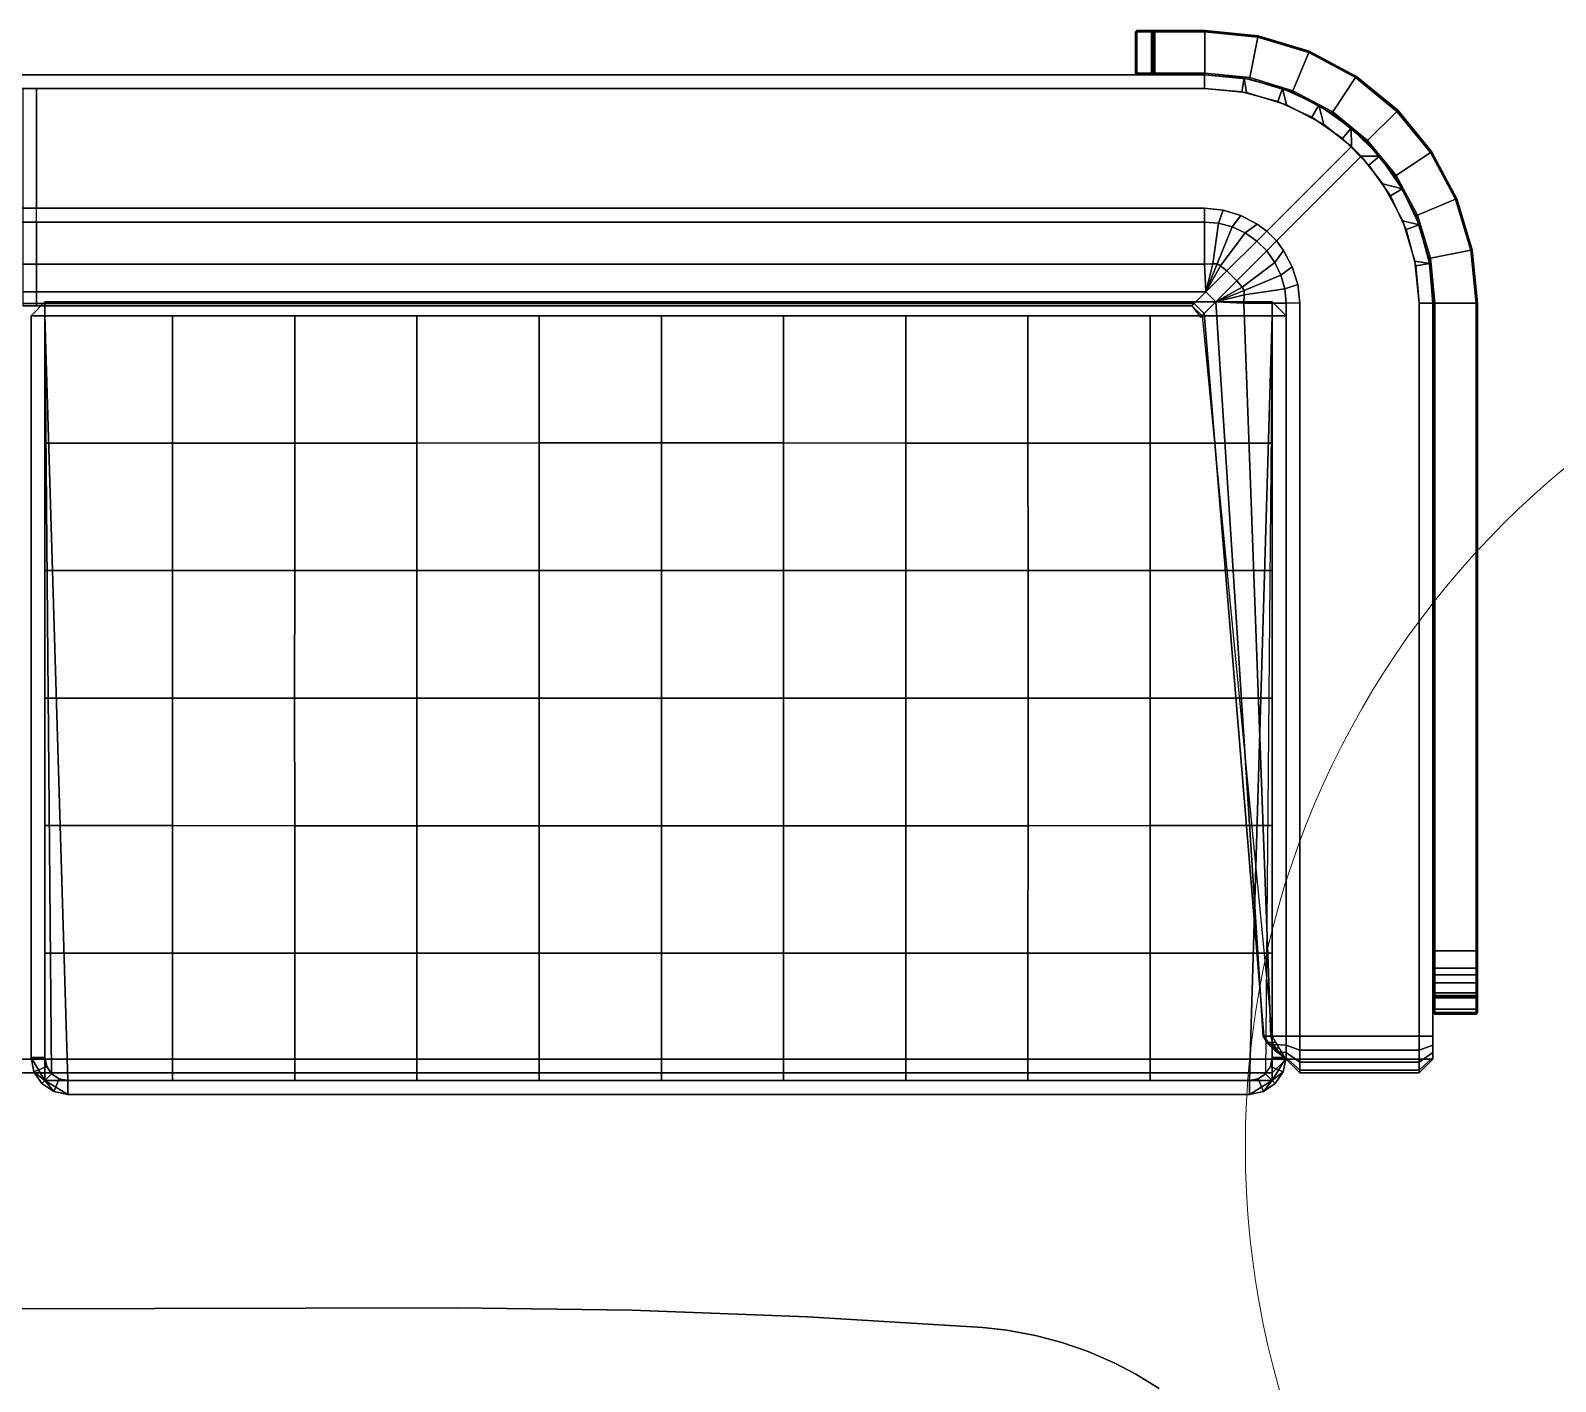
# Model space of a CAD drawing. Header units: inches. Extents: x -1507 to 39677, y -2256 to 26424.
# Drawn here: x 2702 to 2743.54, y 1605.19 to 1641.99 of the extents above; entities that cross this region are included whole.
import ezdxf

# ---------------------------------------------------------------- set-up
doc = ezdxf.new("R2010")
doc.units = ezdxf.units.IN
for name, color, linetype in [('A-FURN-3-NODE', 7, 'Continuous'), ('A-FURN-3-SEAT-CUSHION', 96, 'Continuous'), ('A-FURN-3-SEAT-CUSHION-SEAM', 98, 'Continuous'), ('A-FURN-3-SEAT-FRAME', 254, 'Continuous'), ('A-FURN-3-SEAT-FRAME-TRIM', 250, 'Continuous'), ('table top', 7, 'Continuous')]:
    doc.layers.add(name, color=color, linetype=linetype)

msp = doc.modelspace()

# ---------------------------------------------------------------- linework, layer by layer
at = {"color": 94, "lineweight": 9}
msp.add_circle((2759.092, 1611.587, 241.162), 24, dxfattribs=at)
at = {"layer": 'A-FURN-3-NODE'}
for p in [(2732.149, 1640.788, 120.774), (2740.213, 1634.567, 120.774), (2740.213, 1615.24, 120.774)]:
    msp.add_point(p, dxfattribs=at)
at = {"layer": 'A-FURN-3-SEAT-CUSHION'}
for points in [[(2724.394, 1640.788, 147.911), (2724.394, 1640.788, 125.564), (2679.193, 1640.788, 125.564), (2679.193, 1640.788, 147.911)], [(2702.018, 1634.223, 135.929), (2702.393, 1634.598, 135.929), (2702.393, 1634.598, 130.179), (2702.018, 1634.223, 130.179)], [(2702.393, 1634.598, 135.929), (2735.825, 1634.598, 135.929), (2735.825, 1634.598, 130.179), (2702.393, 1634.598, 130.179)], [(2703.018, 1613.386, 129.804), (2702.393, 1634.223, 129.804), (2735.825, 1634.223, 129.804), (2735.2, 1613.386, 129.804)], [(2702.393, 1634.223, 129.804), (2703.018, 1613.386, 129.804), (2702.779, 1613.434, 129.804), (2702.576, 1613.569, 129.804)], [(2702.576, 1613.569, 129.804), (2702.441, 1613.772, 129.804), (2702.393, 1614.011, 129.804), (2702.393, 1634.223, 129.804)], [(2735.439, 1613.434, 129.804), (2735.2, 1613.386, 129.804), (2735.825, 1634.223, 129.804), (2735.642, 1613.569, 129.804)], [(2736.575, 1613.969, 125.189), (2736.2, 1613.969, 125.564), (2735.825, 1613.969, 125.189), (2736.575, 1613.969, 125.189)], [(2702.168, 1613.594, 129.804), (2702.168, 1613.594, 125.564), (2735.825, 1613.594, 125.564), (2735.825, 1613.594, 129.804)]]:
    msp.add_3dface(points, dxfattribs=at)
for points, invisible_edges in [([(2702.168, 1640.413, 148.286), (2702.168, 1637.149, 148.286), (2733.98, 1637.149, 148.286), (2733.979, 1640.413, 148.286)], 4), ([(2734.484, 1637.099, 148.286), (2735.12, 1640.3, 148.286), (2733.979, 1640.413, 148.286), (2733.98, 1637.149, 148.286)], 5), ([(2736.902, 1639.629, 125.189), (2667.06, 1639.629, 125.189), (2667.983, 1640.06, 125.189), (2735.978, 1640.06, 125.189)], 5), ([(2735.978, 1640.06, 125.189), (2667.983, 1640.06, 125.189), (2668.967, 1640.324, 125.189), (2734.994, 1640.324, 125.189)], 5), ([(2734.968, 1636.952, 148.286), (2736.216, 1639.968, 148.286), (2735.12, 1640.3, 148.286), (2734.484, 1637.099, 148.286)], 5), ([(2735.415, 1636.713, 148.286), (2737.227, 1639.427, 148.286), (2736.216, 1639.968, 148.286), (2734.968, 1636.952, 148.286)], 5), ([(2737.737, 1639.045, 125.189), (2666.225, 1639.045, 125.189), (2667.06, 1639.629, 125.189), (2736.902, 1639.629, 125.189)], 5), ([(2735.675, 1636.526, 148.286), (2737.98, 1638.833, 148.286), (2737.227, 1639.427, 148.286), (2735.415, 1636.713, 148.286)], 4), ([(2738.457, 1638.325, 125.189), (2665.505, 1638.325, 125.189), (2666.225, 1639.045, 125.189), (2737.737, 1639.045, 125.189)], 5), ([(2739.041, 1637.49, 125.189), (2664.92, 1637.49, 125.189), (2665.505, 1638.325, 125.189), (2738.457, 1638.325, 125.189)], 5), ([(2736.13, 1636.003, 148.286), (2738.84, 1637.815, 148.286), (2738.245, 1638.568, 148.286), (2735.94, 1636.261, 148.286)], 1), ([(2739.472, 1636.566, 125.189), (2664.49, 1636.566, 125.189), (2664.92, 1637.49, 125.189), (2739.041, 1637.49, 125.189)], 5), ([(2736.371, 1635.557, 148.286), (2739.38, 1636.804, 148.286), (2738.84, 1637.815, 148.286), (2736.13, 1636.003, 148.286)], 5), ([(2736.521, 1635.074, 148.286), (2739.712, 1635.708, 148.286), (2739.38, 1636.804, 148.286), (2736.371, 1635.557, 148.286)], 5), ([(2739.736, 1635.582, 125.189), (2664.226, 1635.582, 125.189), (2664.49, 1636.566, 125.189), (2739.472, 1636.566, 125.189)], 5), ([(2739.825, 1634.567, 125.189), (2664.137, 1634.567, 125.189), (2664.226, 1635.582, 125.189), (2739.736, 1635.582, 125.189)], 5), ([(2736.575, 1634.567, 148.286), (2739.825, 1634.57, 148.286), (2739.712, 1635.708, 148.286), (2736.521, 1635.074, 148.286)], 5), ([(2739.825, 1613.969, 125.189), (2664.137, 1613.969, 125.189), (2664.137, 1634.567, 125.189), (2739.825, 1634.567, 125.189)], 4), ([(2739.825, 1634.57, 148.286), (2736.575, 1634.567, 148.286), (2736.575, 1614.594, 148.286), (2739.825, 1614.594, 148.286)], 1), ([(2740.2, 1614.594, 147.911), (2740.2, 1613.969, 125.564), (2740.2, 1626.157, 125.564), (2740.2, 1626.157, 147.911)], 1), ([(2740.2, 1614.594, 147.911), (2740.2, 1614.355, 147.863), (2740.2, 1614.152, 147.728), (2740.2, 1613.969, 125.564)], 12), ([(2740.2, 1614.017, 147.525), (2740.2, 1613.969, 147.286), (2740.2, 1613.969, 125.564), (2740.2, 1614.152, 147.728)], 4)]:
    msp.add_3dface(points, dxfattribs=dict(at, invisible_edges=invisible_edges))
at = {"layer": 'A-FURN-3-SEAT-CUSHION-SEAM'}
for points in [[(2724.769, 1640.788, 125.564), (2724.394, 1640.788, 125.564), (2724.394, 1640.788, 147.911), (2724.769, 1640.788, 147.911)], [(2737.98, 1638.833, 148.286), (2735.675, 1636.526, 148.286), (2735.94, 1636.261, 148.286), (2738.245, 1638.568, 148.286)], [(2702.393, 1634.598, 130.179), (2702.018, 1634.223, 130.179), (2702.018, 1634.223, 135.929), (2702.393, 1634.598, 135.929)], [(2735.825, 1634.598, 135.929), (2736.2, 1634.223, 135.929), (2736.2, 1634.223, 130.179), (2735.825, 1634.598, 130.179)], [(2740.2, 1626.157, 147.911), (2740.2, 1626.157, 125.564), (2740.2, 1626.532, 125.564), (2740.2, 1626.532, 147.911)], [(2735.825, 1613.594, 125.564), (2668.137, 1613.594, 125.564), (2668.137, 1613.969, 125.189), (2735.825, 1613.969, 125.189)], [(2736.2, 1613.969, 125.564), (2735.825, 1613.594, 125.564), (2735.825, 1613.969, 125.189)], [(2736.2, 1613.969, 129.804), (2735.825, 1613.594, 129.804), (2735.825, 1613.594, 125.564), (2736.2, 1613.969, 125.564)], [(2736.575, 1613.969, 125.189), (2736.575, 1613.594, 125.564), (2736.2, 1613.969, 125.564), (2736.575, 1613.969, 125.189)], [(2739.825, 1613.969, 125.189), (2739.825, 1613.594, 125.564), (2736.575, 1613.594, 125.564), (2736.575, 1613.969, 125.189)], [(2740.2, 1613.969, 125.564), (2739.825, 1613.594, 125.564), (2739.825, 1613.969, 125.189), (2740.2, 1613.969, 125.564)], [(2701.793, 1613.594, 125.564), (2702.168, 1613.594, 125.564), (2702.168, 1613.594, 129.804), (2701.793, 1613.594, 129.804)]]:
    msp.add_3dface(points, dxfattribs=at)
at = {"layer": 'A-FURN-3-SEAT-FRAME'}
for points in [[(2732.136, 1641.992, 146.758), (2732.096, 1641.952, 146.758), (2732.136, 1641.952, 146.798), (2732.136, 1641.992, 146.758)], [(2732.096, 1641.952, 120.935), (2732.096, 1641.952, 146.758), (2732.136, 1641.992, 146.758), (2732.136, 1641.992, 120.935)], [(2732.136, 1641.952, 120.895), (2732.096, 1641.952, 120.935), (2732.136, 1641.992, 120.935)], [(2732.096, 1640.828, 146.758), (2732.096, 1641.952, 146.758), (2732.096, 1641.952, 120.935), (2732.096, 1640.828, 120.935)], [(2732.136, 1640.828, 146.798), (2732.136, 1641.952, 146.798), (2732.096, 1641.952, 146.758), (2732.096, 1640.828, 146.758)], [(2732.136, 1640.828, 120.895), (2732.096, 1640.828, 120.935), (2732.096, 1641.952, 120.935), (2732.136, 1641.952, 120.895)], [(2732.538, 1641.992, 120.935), (2732.538, 1641.952, 120.895), (2732.136, 1641.952, 120.895), (2732.136, 1641.992, 120.935)], [(2732.538, 1641.992, 120.935), (2732.538, 1641.992, 146.276), (2732.578, 1641.952, 146.276), (2732.578, 1641.952, 120.935)], [(2732.628, 1641.952, 146.316), (2732.578, 1641.952, 146.276), (2732.538, 1641.992, 146.276), (2732.628, 1641.992, 146.356)], [(2732.538, 1641.992, 120.935), (2732.578, 1641.952, 120.935), (2732.538, 1641.952, 120.895), (2732.538, 1641.992, 120.935)], [(2732.538, 1641.952, 120.895), (2732.578, 1641.952, 120.935), (2732.578, 1640.828, 120.935), (2732.538, 1640.828, 120.895)], [(2732.578, 1640.828, 146.276), (2732.578, 1640.828, 120.935), (2732.578, 1641.952, 120.935), (2732.578, 1641.952, 146.276)], [(2732.578, 1641.952, 146.276), (2732.628, 1641.952, 146.316), (2732.628, 1640.828, 146.316), (2732.578, 1640.828, 146.276)], [(2732.136, 1640.828, 146.798), (2732.096, 1640.828, 146.758), (2732.136, 1640.788, 146.758), (2732.136, 1640.828, 146.798)], [(2732.096, 1640.828, 146.758), (2732.096, 1640.828, 120.935), (2732.136, 1640.788, 120.935), (2732.136, 1640.788, 146.758)], [(2732.136, 1640.828, 120.895), (2732.136, 1640.788, 120.935), (2732.096, 1640.828, 120.935), (2732.136, 1640.828, 120.895)], [(2732.538, 1640.828, 120.895), (2732.538, 1640.788, 120.935), (2732.136, 1640.788, 120.935), (2732.136, 1640.828, 120.895)], [(2732.538, 1640.788, 146.276), (2732.538, 1640.788, 120.935), (2732.578, 1640.828, 120.935), (2732.578, 1640.828, 146.276)], [(2732.578, 1640.828, 146.276), (2732.628, 1640.828, 146.316), (2732.628, 1640.788, 146.356), (2732.538, 1640.788, 146.276)], [(2732.538, 1640.828, 120.895), (2732.578, 1640.828, 120.935), (2732.538, 1640.788, 120.935), (2732.538, 1640.828, 120.895)], [(2740.253, 1615.641, 120.895), (2740.213, 1615.641, 120.935), (2740.253, 1615.681, 120.935), (2740.253, 1615.641, 120.895)], [(2740.253, 1615.24, 120.895), (2740.213, 1615.24, 120.935), (2740.213, 1615.641, 120.935), (2740.253, 1615.641, 120.895)], [(2740.253, 1615.641, 120.895), (2740.253, 1615.681, 120.935), (2741.377, 1615.681, 120.935), (2741.377, 1615.641, 120.895)], [(2741.377, 1615.641, 120.895), (2741.377, 1615.681, 120.935), (2741.417, 1615.641, 120.935)], [(2741.417, 1615.24, 120.935), (2741.377, 1615.24, 120.895), (2741.377, 1615.641, 120.895), (2741.417, 1615.641, 120.935)], [(2740.253, 1615.24, 120.895), (2740.253, 1615.2, 120.935), (2740.213, 1615.24, 120.935), (2740.253, 1615.24, 120.895)], [(2741.377, 1615.24, 120.895), (2741.377, 1615.2, 120.935), (2740.253, 1615.2, 120.935), (2740.253, 1615.24, 120.895)], [(2741.417, 1615.24, 120.935), (2741.377, 1615.2, 120.935), (2741.377, 1615.24, 120.895), (2741.417, 1615.24, 120.935)]]:
    msp.add_3dface(points, dxfattribs=at)
at = {"layer": 'A-FURN-3-SEAT-FRAME-TRIM'}
for points in [[(2732.136, 1641.992, 120.855), (2732.096, 1641.952, 120.855), (2732.136, 1641.952, 120.895), (2732.136, 1641.992, 120.855)], [(2732.136, 1641.992, 120.855), (2732.136, 1641.992, 120.774), (2732.096, 1641.952, 120.774), (2732.096, 1641.952, 120.855)], [(2732.096, 1641.952, 120.855), (2732.096, 1640.828, 120.855), (2732.136, 1640.828, 120.895), (2732.136, 1641.952, 120.895)], [(2732.096, 1640.828, 120.774), (2732.096, 1640.828, 120.855), (2732.096, 1641.952, 120.855), (2732.096, 1641.952, 120.774)], [(2732.136, 1641.952, 120.895), (2732.538, 1641.952, 120.895), (2732.538, 1641.992, 120.855), (2732.136, 1641.992, 120.855)], [(2732.136, 1641.992, 120.774), (2732.136, 1641.992, 120.855), (2732.538, 1641.992, 120.855), (2732.538, 1641.992, 120.774)], [(2732.538, 1641.952, 120.895), (2732.578, 1641.952, 120.855), (2732.538, 1641.992, 120.855)], [(2732.578, 1641.952, 120.855), (2732.578, 1641.952, 120.774), (2732.538, 1641.992, 120.774), (2732.538, 1641.992, 120.855)], [(2732.578, 1640.828, 120.855), (2732.578, 1641.952, 120.855), (2732.538, 1641.952, 120.895), (2732.538, 1640.828, 120.895)], [(2732.578, 1640.828, 120.774), (2732.578, 1641.952, 120.774), (2732.578, 1641.952, 120.855), (2732.578, 1640.828, 120.855)], [(2732.096, 1640.828, 120.855), (2732.136, 1640.788, 120.855), (2732.136, 1640.828, 120.895)], [(2732.136, 1640.788, 120.774), (2732.136, 1640.788, 120.855), (2732.096, 1640.828, 120.855), (2732.096, 1640.828, 120.774)], [(2732.136, 1640.788, 120.855), (2732.538, 1640.788, 120.855), (2732.538, 1640.828, 120.895), (2732.136, 1640.828, 120.895)], [(2732.538, 1640.788, 120.855), (2732.578, 1640.828, 120.855), (2732.538, 1640.828, 120.895)], [(2732.578, 1640.828, 120.774), (2732.578, 1640.828, 120.855), (2732.538, 1640.788, 120.855), (2732.538, 1640.788, 120.774)], [(2732.136, 1640.788, 120.855), (2732.136, 1640.788, 120.774), (2732.538, 1640.788, 120.774), (2732.538, 1640.788, 120.855)], [(2740.253, 1615.681, 120.855), (2740.213, 1615.641, 120.855), (2740.253, 1615.641, 120.895)], [(2740.213, 1615.641, 120.774), (2740.213, 1615.641, 120.855), (2740.253, 1615.681, 120.855), (2740.253, 1615.681, 120.774)], [(2740.213, 1615.641, 120.855), (2740.213, 1615.24, 120.855), (2740.253, 1615.24, 120.895), (2740.253, 1615.641, 120.895)], [(2740.213, 1615.641, 120.855), (2740.213, 1615.641, 120.774), (2740.213, 1615.24, 120.774), (2740.213, 1615.24, 120.855)], [(2741.377, 1615.681, 120.855), (2740.253, 1615.681, 120.855), (2740.253, 1615.641, 120.895), (2741.377, 1615.641, 120.895)], [(2740.253, 1615.681, 120.774), (2740.253, 1615.681, 120.855), (2741.377, 1615.681, 120.855), (2741.377, 1615.681, 120.774)], [(2741.417, 1615.641, 120.855), (2741.377, 1615.681, 120.855), (2741.377, 1615.641, 120.895), (2741.417, 1615.641, 120.855)], [(2741.417, 1615.641, 120.855), (2741.417, 1615.641, 120.774), (2741.377, 1615.681, 120.774), (2741.377, 1615.681, 120.855)], [(2741.377, 1615.641, 120.895), (2741.377, 1615.24, 120.895), (2741.417, 1615.24, 120.855), (2741.417, 1615.641, 120.855)], [(2741.417, 1615.641, 120.774), (2741.417, 1615.641, 120.855), (2741.417, 1615.24, 120.855), (2741.417, 1615.24, 120.774)], [(2740.213, 1615.24, 120.855), (2740.253, 1615.2, 120.855), (2740.253, 1615.24, 120.895)], [(2740.253, 1615.2, 120.774), (2740.253, 1615.2, 120.855), (2740.213, 1615.24, 120.855), (2740.213, 1615.24, 120.774)], [(2740.253, 1615.2, 120.855), (2741.377, 1615.2, 120.855), (2741.377, 1615.24, 120.895), (2740.253, 1615.24, 120.895)], [(2740.253, 1615.2, 120.774), (2741.377, 1615.2, 120.774), (2741.377, 1615.2, 120.855), (2740.253, 1615.2, 120.855)], [(2741.377, 1615.24, 120.895), (2741.377, 1615.2, 120.855), (2741.417, 1615.24, 120.855)], [(2741.377, 1615.2, 120.855), (2741.377, 1615.2, 120.774), (2741.417, 1615.24, 120.774), (2741.417, 1615.24, 120.855)]]:
    msp.add_3dface(points, dxfattribs=at)
at = {"layer": 'table top', "invisible_edges": 15}
for points in [[(2713.603, 1565.314, 20.5), (2713.603, 1607.194, 20.5), (2684.82, 1607.135, 20.5), (2684.816, 1565.374, 20.5)], [(2684.82, 1607.135, 19.324), (2713.603, 1607.194, 19.324), (2713.603, 1565.314, 19.324), (2684.827, 1565.374, 19.324)], [(2713.603, 1607.194, 19.324), (2718.386, 1607.135, 19.324), (2718.386, 1565.374, 19.324), (2713.603, 1565.314, 19.324)], [(2718.382, 1565.374, 20.5), (2718.383, 1607.135, 20.5), (2713.603, 1607.194, 20.5), (2713.603, 1565.314, 20.5)], [(2723.166, 1565.553, 20.5), (2723.166, 1606.955, 20.5), (2718.383, 1607.135, 20.5), (2718.382, 1565.374, 20.5)], [(2718.386, 1607.135, 19.324), (2723.165, 1606.955, 19.324), (2723.166, 1565.553, 19.324), (2718.383, 1565.374, 19.324)], [(2727.94, 1565.852, 19.324), (2723.166, 1565.553, 19.324), (2723.165, 1606.955, 19.324), (2727.94, 1606.657, 19.324)], [(2727.94, 1565.852, 20.5), (2727.94, 1606.657, 20.5), (2723.166, 1606.955, 20.5), (2723.166, 1565.553, 20.5)], [(2727.94, 1606.657, 19.324), (2728.596, 1606.586, 19.324), (2728.74, 1565.944, 19.324), (2727.94, 1565.852, 19.324)], [(2727.94, 1606.657, 20.5), (2727.94, 1565.852, 20.5), (2728.741, 1565.945, 20.5), (2728.593, 1606.586, 20.5)], [(2728.593, 1606.586, 20.5), (2728.741, 1565.945, 20.5), (2729.321, 1566.053, 20.5), (2729.372, 1606.444, 20.5)], [(2728.596, 1606.586, 19.324), (2729.372, 1606.444, 19.324), (2729.33, 1566.055, 19.324), (2728.74, 1565.944, 19.324)], [(2729.372, 1606.444, 20.5), (2729.321, 1566.053, 20.5), (2730.094, 1566.255, 20.5), (2730.094, 1606.254, 20.5)], [(2729.372, 1606.444, 19.324), (2730.092, 1606.254, 19.324), (2730.097, 1566.256, 19.324), (2729.33, 1566.055, 19.324)], [(2730.092, 1606.254, 19.324), (2730.811, 1606.005, 19.324), (2730.768, 1566.487, 19.324), (2730.097, 1566.256, 19.324)], [(2730.094, 1606.254, 20.5), (2730.094, 1566.255, 20.5), (2730.77, 1566.488, 20.5), (2730.811, 1606.005, 20.5)], [(2730.811, 1606.005, 19.324), (2731.537, 1605.688, 19.324), (2731.409, 1566.759, 19.324), (2730.768, 1566.487, 19.324)], [(2730.811, 1606.005, 20.5), (2730.77, 1566.488, 20.5), (2731.406, 1566.758, 20.5), (2731.538, 1605.688, 20.5)], [(2731.538, 1605.688, 20.5), (2731.406, 1566.758, 20.5), (2732.106, 1567.119, 20.5), (2732.109, 1605.388, 20.5)], [(2731.537, 1605.688, 19.324), (2732.104, 1605.391, 19.324), (2732.108, 1567.12, 19.324), (2731.409, 1566.759, 19.324)], [(2732.104, 1605.391, 19.324), (2732.741, 1604.998, 19.324), (2732.691, 1567.478, 19.324), (2732.108, 1567.12, 19.324)], [(2732.109, 1605.388, 20.5), (2732.106, 1567.119, 20.5), (2732.69, 1567.477, 20.5), (2732.74, 1604.998, 20.5)]]:
    msp.add_3dface(points, dxfattribs=at)
at = {"layer": 'table top'}
for points in [[(2713.603, 1607.194, 148.302), (2713.603, 1607.194, 147.126), (2684.82, 1607.135, 147.126), (2684.82, 1607.135, 148.302)], [(2718.383, 1607.135, 148.302), (2718.386, 1607.135, 147.126), (2713.603, 1607.194, 147.126), (2713.603, 1607.194, 148.302)], [(2723.166, 1606.955, 148.302), (2723.165, 1606.955, 147.126), (2718.386, 1607.135, 147.126), (2718.383, 1607.135, 148.302)], [(2727.94, 1606.657, 148.302), (2727.94, 1606.657, 147.126), (2723.165, 1606.955, 147.126), (2723.166, 1606.955, 148.302)], [(2728.593, 1606.586, 148.302), (2728.596, 1606.586, 147.126), (2727.94, 1606.657, 147.126), (2727.94, 1606.657, 148.302)], [(2729.372, 1606.444, 148.302), (2729.372, 1606.444, 147.126), (2728.596, 1606.586, 147.126), (2728.593, 1606.586, 148.302)], [(2730.094, 1606.254, 148.302), (2730.092, 1606.254, 147.126), (2729.372, 1606.444, 147.126), (2729.372, 1606.444, 148.302)], [(2730.811, 1606.005, 148.302), (2730.811, 1606.005, 147.126), (2730.092, 1606.254, 147.126), (2730.094, 1606.254, 148.302)], [(2731.538, 1605.688, 148.302), (2731.537, 1605.688, 147.126), (2730.811, 1606.005, 147.126), (2730.811, 1606.005, 148.302)], [(2732.109, 1605.388, 148.302), (2732.104, 1605.391, 147.126), (2731.537, 1605.688, 147.126), (2731.538, 1605.688, 148.302)], [(2732.74, 1604.998, 148.302), (2732.741, 1604.998, 147.126), (2732.104, 1605.391, 147.126), (2732.109, 1605.388, 148.302)]]:
    msp.add_3dface(points, dxfattribs=at)

# ---------------------------------------------------------------- meshes
at = {"layer": 'A-FURN-3-SEAT-CUSHION'}
mesh = msp.add_polymesh((12, 2), dxfattribs=at)
for k, corner in enumerate([(2740.2, 1626.532, 147.911), (2740.2, 1626.532, 125.564), (2740.2, 1634.567, 147.911), (2740.2, 1634.567, 125.564), (2740.105, 1635.647, 147.911), (2740.105, 1635.647, 125.564), (2739.824, 1636.695, 147.911), (2739.824, 1636.695, 125.564), (2739.366, 1637.677, 147.911), (2739.366, 1637.677, 125.564), (2738.744, 1638.566, 147.911), (2738.744, 1638.566, 125.564), (2737.978, 1639.332, 147.911), (2737.978, 1639.332, 125.564), (2737.089, 1639.954, 147.911), (2737.089, 1639.954, 125.564), (2736.107, 1640.412, 147.911), (2736.107, 1640.412, 125.564), (2735.059, 1640.693, 147.911), (2735.059, 1640.693, 125.564), (2733.979, 1640.788, 147.911), (2733.979, 1640.788, 125.564), (2724.769, 1640.788, 147.911), (2724.769, 1640.788, 125.564)]):
    mesh.set_mesh_vertex(divmod(k, 2), corner)
mesh = msp.add_polymesh((6, 6), dxfattribs=at)
for k, corner in enumerate([(2702.168, 1636.774, 147.911), (2702.168, 1635.622, 145.222), (2702.168, 1634.87, 142.4), (2702.168, 1634.553, 139.506), (2702.168, 1634.495, 136.582), (2702.168, 1634.495, 134.582), (2733.979, 1636.774, 147.911), (2733.979, 1635.622, 145.222), (2734.013, 1634.87, 142.404), (2733.696, 1634.553, 139.506), (2733.638, 1634.495, 136.582), (2733.638, 1634.495, 134.582), (2734.363, 1636.74, 147.911), (2734.205, 1635.635, 145.219), (2734.013, 1634.869, 142.396), (2733.696, 1634.553, 139.506), (2733.638, 1634.495, 136.582), (2733.638, 1634.495, 134.582), (2734.735, 1636.64, 147.911), (2734.32, 1635.636, 145.219), (2734.013, 1634.87, 142.404), (2733.696, 1634.553, 139.506), (2733.638, 1634.495, 136.582), (2733.638, 1634.495, 134.582), (2735.084, 1636.477, 147.911), (2734.416, 1635.584, 145.219), (2734.013, 1634.87, 142.404), (2733.696, 1634.553, 139.506), (2733.638, 1634.495, 136.582), (2733.638, 1634.495, 134.582), (2735.4, 1636.257, 147.911), (2734.585, 1635.441, 145.219), (2734.013, 1634.87, 142.404), (2733.696, 1634.553, 139.506), (2733.638, 1634.495, 136.582), (2733.638, 1634.495, 134.582)]):
    mesh.set_mesh_vertex(divmod(k, 6), corner)
mesh = msp.add_polymesh((10, 5), dxfattribs=at)
for k, corner in enumerate([(2736.19, 1613.964, 135.929), (2736.193, 1613.966, 138.768), (2736.195, 1613.967, 141.607), (2736.197, 1613.968, 144.447), (2736.2, 1613.969, 147.286), (2736.099, 1614.122, 136.023), (2736.07, 1614.106, 138.889), (2736.082, 1614.069, 141.776), (2736.127, 1614.033, 144.662), (2736.2, 1614.017, 147.525), (2736.007, 1614.279, 136.116), (2735.893, 1614.26, 139.008), (2735.888, 1614.216, 141.929), (2735.99, 1614.172, 144.846), (2736.2, 1614.152, 147.728), (2735.916, 1614.437, 136.21), (2735.717, 1614.424, 139.117), (2735.693, 1614.396, 142.048), (2735.852, 1614.368, 144.974), (2736.2, 1614.355, 147.863), (2735.825, 1614.594, 136.304), (2735.594, 1614.594, 139.208), (2735.58, 1614.594, 142.121), (2735.782, 1614.594, 145.028), (2736.2, 1614.594, 147.911), (2733.912, 1634.223, 136.582), (2733.97, 1634.281, 139.506), (2734.286, 1634.598, 142.397), (2735.047, 1634.567, 145.222), (2736.2, 1634.567, 147.911), (2733.912, 1634.223, 136.582), (2733.97, 1634.281, 139.506), (2734.286, 1634.598, 142.397), (2735.058, 1634.793, 145.219), (2736.163, 1634.951, 147.911), (2733.912, 1634.223, 136.582), (2733.97, 1634.281, 139.506), (2734.286, 1634.598, 142.397), (2735.056, 1634.907, 145.219), (2736.061, 1635.322, 147.911), (2733.912, 1634.223, 136.582), (2733.97, 1634.281, 139.506), (2734.286, 1634.598, 142.397), (2735.002, 1635.002, 145.219), (2735.896, 1635.671, 147.911), (2733.912, 1634.223, 136.582), (2733.97, 1634.281, 139.506), (2734.286, 1634.598, 142.397), (2734.858, 1635.169, 145.219), (2735.674, 1635.985, 147.911)]):
    mesh.set_mesh_vertex(divmod(k, 5), corner)
mesh = msp.add_polymesh((12, 2), dxfattribs=at)
for k, corner in enumerate([(2702.018, 1634.223, 135.929), (2702.018, 1634.223, 130.179), (2702.018, 1614.011, 135.929), (2702.018, 1614.011, 130.179), (2702.094, 1613.628, 135.929), (2702.094, 1613.628, 130.179), (2702.311, 1613.304, 135.929), (2702.311, 1613.304, 130.179), (2702.636, 1613.087, 135.929), (2702.636, 1613.087, 130.179), (2703.018, 1613.011, 135.929), (2703.018, 1613.011, 130.179), (2735.2, 1613.011, 135.929), (2735.2, 1613.011, 130.179), (2735.582, 1613.087, 135.929), (2735.582, 1613.087, 130.179), (2735.907, 1613.304, 135.929), (2735.907, 1613.304, 130.179), (2736.124, 1613.628, 135.929), (2736.124, 1613.628, 130.179), (2736.2, 1614.011, 135.929), (2736.2, 1614.011, 130.179), (2736.2, 1634.223, 135.929), (2736.2, 1634.223, 130.179)]):
    mesh.set_mesh_vertex(divmod(k, 2), corner)
mesh = msp.add_polymesh((7, 11), dxfattribs=at)
for k, corner in enumerate([(2735.825, 1634.223, 136.304), (2732.496, 1634.223, 136.304), (2729.168, 1634.223, 136.304), (2725.84, 1634.223, 136.304), (2722.512, 1634.223, 136.304), (2719.184, 1634.223, 136.304), (2715.856, 1634.223, 136.304), (2712.528, 1634.223, 136.304), (2709.2, 1634.223, 136.304), (2705.871, 1634.223, 136.304), (2702.393, 1634.223, 136.304), (2735.825, 1630.75, 136.304), (2732.497, 1630.751, 136.368), (2729.169, 1630.752, 136.443), (2725.841, 1630.754, 136.512), (2722.513, 1630.756, 136.563), (2719.184, 1630.756, 136.582), (2715.855, 1630.756, 136.563), (2712.527, 1630.754, 136.512), (2709.198, 1630.752, 136.443), (2705.871, 1630.751, 136.368), (2702.393, 1630.75, 136.304), (2735.825, 1627.278, 136.304), (2732.499, 1627.278, 136.452), (2729.172, 1627.279, 136.577), (2725.843, 1627.281, 136.673), (2722.514, 1627.282, 136.733), (2719.184, 1627.282, 136.748), (2715.854, 1627.282, 136.733), (2712.525, 1627.281, 136.673), (2709.196, 1627.279, 136.577), (2705.869, 1627.278, 136.452), (2702.393, 1627.278, 136.304), (2735.825, 1623.805, 136.304), (2732.5, 1623.805, 136.493), (2729.173, 1623.805, 136.638), (2725.844, 1623.805, 136.738), (2722.514, 1623.805, 136.793), (2719.184, 1623.805, 136.804), (2715.854, 1623.805, 136.793), (2712.524, 1623.805, 136.738), (2709.195, 1623.805, 136.638), (2705.868, 1623.805, 136.493), (2702.393, 1623.805, 136.304), (2735.825, 1620.332, 136.304), (2732.499, 1620.331, 136.452), (2729.172, 1620.33, 136.577), (2725.843, 1620.329, 136.673), (2722.514, 1620.328, 136.733), (2719.184, 1620.327, 136.748), (2715.854, 1620.328, 136.733), (2712.525, 1620.329, 136.673), (2709.196, 1620.33, 136.577), (2705.869, 1620.331, 136.452), (2702.393, 1620.332, 136.304), (2735.825, 1616.859, 136.304), (2732.497, 1616.858, 136.368), (2729.169, 1616.857, 136.443), (2725.841, 1616.855, 136.512), (2722.513, 1616.854, 136.563), (2719.184, 1616.853, 136.582), (2715.855, 1616.854, 136.563), (2712.527, 1616.855, 136.512), (2709.198, 1616.857, 136.443), (2705.871, 1616.858, 136.368), (2702.393, 1616.859, 136.304), (2735.825, 1613.386, 136.304), (2732.496, 1613.386, 136.304), (2729.168, 1613.386, 136.304), (2725.84, 1613.386, 136.304), (2722.512, 1613.386, 136.304), (2719.184, 1613.386, 136.304), (2715.856, 1613.386, 136.304), (2712.528, 1613.386, 136.304), (2709.2, 1613.386, 136.304), (2705.871, 1613.386, 136.304), (2702.393, 1613.386, 136.304)]):
    mesh.set_mesh_vertex(divmod(k, 11), corner)
mesh = msp.add_polymesh((6, 2), dxfattribs=at)
for k, corner in enumerate([(2739.825, 1614.594, 148.286), (2736.575, 1614.594, 148.286), (2739.825, 1614.212, 148.21), (2736.575, 1614.212, 148.21), (2739.825, 1613.887, 147.993), (2736.575, 1613.887, 147.993), (2739.825, 1613.67, 147.668), (2736.575, 1613.67, 147.668), (2739.825, 1613.594, 147.286), (2736.575, 1613.594, 147.286), (2739.825, 1613.594, 125.564), (2736.575, 1613.594, 125.564)]):
    mesh.set_mesh_vertex(divmod(k, 2), corner)
at = {"layer": 'A-FURN-3-SEAT-CUSHION-SEAM'}
mesh = msp.add_polymesh((32, 2), dxfattribs=at)
for k, corner in enumerate([(2663.762, 1613.969, 125.564), (2664.137, 1613.594, 125.564), (2663.762, 1613.969, 147.286), (2664.137, 1613.594, 147.286), (2663.762, 1614.017, 147.525), (2664.137, 1613.67, 147.668), (2663.762, 1614.152, 147.728), (2664.137, 1613.887, 147.993), (2663.762, 1614.355, 147.863), (2664.137, 1614.212, 148.21), (2663.762, 1614.594, 147.911), (2664.137, 1614.594, 148.286), (2663.762, 1634.567, 147.911), (2664.137, 1634.567, 148.286), (2663.857, 1635.647, 147.911), (2664.249, 1635.708, 148.286), (2664.137, 1636.695, 147.911), (2664.582, 1636.804, 148.286), (2664.596, 1637.677, 147.911), (2665.122, 1637.815, 148.286), (2665.217, 1638.566, 147.911), (2665.717, 1638.568, 148.286), (2665.984, 1639.332, 147.911), (2665.982, 1638.833, 148.286), (2666.872, 1639.954, 147.911), (2666.735, 1639.427, 148.286), (2667.855, 1640.412, 147.911), (2667.746, 1639.968, 148.286), (2668.902, 1640.693, 147.911), (2668.842, 1640.3, 148.286), (2669.983, 1640.788, 147.911), (2669.983, 1640.413, 148.286), (2733.979, 1640.788, 147.911), (2733.979, 1640.413, 148.286), (2735.059, 1640.693, 147.911), (2735.12, 1640.3, 148.286), (2736.107, 1640.412, 147.911), (2736.216, 1639.968, 148.286), (2737.089, 1639.954, 147.911), (2737.227, 1639.427, 148.286), (2737.978, 1639.332, 147.911), (2737.98, 1638.833, 148.286), (2738.744, 1638.566, 147.911), (2738.245, 1638.568, 148.286), (2739.366, 1637.677, 147.911), (2738.84, 1637.815, 148.286), (2739.824, 1636.695, 147.911), (2739.38, 1636.804, 148.286), (2740.105, 1635.647, 147.911), (2739.712, 1635.708, 148.286), (2740.2, 1634.567, 147.911), (2739.825, 1634.567, 148.286), (2740.2, 1614.594, 147.911), (2739.825, 1614.594, 148.286), (2740.2, 1614.355, 147.863), (2739.825, 1614.212, 148.21), (2740.2, 1614.152, 147.728), (2739.825, 1613.887, 147.993), (2740.2, 1614.017, 147.525), (2739.825, 1613.67, 147.668), (2740.2, 1613.969, 147.286), (2739.825, 1613.594, 147.286), (2740.2, 1613.969, 125.564), (2739.825, 1613.594, 125.564)]):
    mesh.set_mesh_vertex(divmod(k, 2), corner)
mesh = msp.add_polymesh((22, 2), dxfattribs=at)
for k, corner in enumerate([(2664.137, 1613.969, 125.189), (2663.762, 1613.969, 125.564), (2664.137, 1634.567, 125.189), (2663.762, 1634.567, 125.564), (2664.226, 1635.582, 125.189), (2663.857, 1635.647, 125.564), (2664.49, 1636.566, 125.189), (2664.137, 1636.695, 125.564), (2664.92, 1637.49, 125.189), (2664.596, 1637.677, 125.564), (2665.505, 1638.325, 125.189), (2665.217, 1638.566, 125.564), (2666.225, 1639.045, 125.189), (2665.984, 1639.332, 125.564), (2667.06, 1639.629, 125.189), (2666.872, 1639.954, 125.564), (2667.983, 1640.06, 125.189), (2667.855, 1640.412, 125.564), (2668.967, 1640.324, 125.189), (2668.902, 1640.693, 125.564), (2669.983, 1640.413, 125.189), (2669.983, 1640.788, 125.564), (2733.979, 1640.413, 125.189), (2733.979, 1640.788, 125.564), (2734.994, 1640.324, 125.189), (2735.059, 1640.693, 125.564), (2735.978, 1640.06, 125.189), (2736.107, 1640.412, 125.564), (2736.902, 1639.629, 125.189), (2737.089, 1639.954, 125.564), (2737.737, 1639.045, 125.189), (2737.978, 1639.332, 125.564), (2738.457, 1638.325, 125.189), (2738.744, 1638.566, 125.564), (2739.041, 1637.49, 125.189), (2739.366, 1637.677, 125.564), (2739.472, 1636.566, 125.189), (2739.824, 1636.695, 125.564), (2739.736, 1635.582, 125.189), (2740.105, 1635.647, 125.564), (2739.825, 1634.567, 125.189), (2740.2, 1634.567, 125.564), (2739.825, 1613.969, 125.189), (2740.2, 1613.969, 125.564)]):
    mesh.set_mesh_vertex(divmod(k, 2), corner)
mesh = msp.add_polymesh((8, 2), dxfattribs=at)
for k, corner in enumerate([(2702.168, 1640.413, 148.286), (2701.793, 1640.413, 148.286), (2702.168, 1637.149, 148.286), (2701.793, 1637.149, 148.286), (2702.168, 1636.774, 147.911), (2701.793, 1636.774, 147.911), (2702.168, 1635.622, 145.222), (2701.793, 1635.622, 145.222), (2702.168, 1634.87, 142.4), (2701.793, 1634.87, 142.4), (2702.168, 1634.553, 139.506), (2701.793, 1634.553, 139.506), (2702.168, 1634.495, 136.582), (2701.793, 1634.495, 136.582), (2702.168, 1634.495, 134.582), (2701.793, 1634.495, 134.582)]):
    mesh.set_mesh_vertex(divmod(k, 2), corner)
mesh = msp.add_polymesh((32, 2), dxfattribs=at)
for k, corner in enumerate([(2667.387, 1613.594, 125.564), (2667.762, 1613.969, 125.564), (2667.387, 1613.594, 147.286), (2667.762, 1613.969, 147.286), (2667.387, 1613.67, 147.668), (2667.762, 1614.017, 147.525), (2667.387, 1613.887, 147.993), (2667.762, 1614.152, 147.728), (2667.387, 1614.212, 148.21), (2667.762, 1614.355, 147.863), (2667.387, 1614.594, 148.286), (2667.762, 1614.594, 147.911), (2667.387, 1634.57, 148.286), (2667.762, 1634.567, 147.911), (2667.441, 1635.074, 148.286), (2667.799, 1634.951, 147.911), (2667.591, 1635.557, 148.286), (2667.901, 1635.322, 147.911), (2667.832, 1636.003, 148.286), (2668.066, 1635.671, 147.911), (2668.022, 1636.261, 148.286), (2668.288, 1635.985, 147.911), (2668.287, 1636.525, 148.286), (2668.561, 1636.257, 147.911), (2668.547, 1636.713, 148.286), (2668.877, 1636.477, 147.911), (2668.993, 1636.952, 148.286), (2669.227, 1636.64, 147.911), (2669.478, 1637.099, 148.286), (2669.599, 1636.74, 147.911), (2669.982, 1637.149, 148.286), (2669.983, 1636.774, 147.911), (2733.98, 1637.149, 148.286), (2733.979, 1636.774, 147.911), (2734.484, 1637.099, 148.286), (2734.363, 1636.74, 147.911), (2734.968, 1636.952, 148.286), (2734.735, 1636.64, 147.911), (2735.415, 1636.713, 148.286), (2735.084, 1636.477, 147.911), (2735.674, 1636.525, 148.286), (2735.4, 1636.257, 147.911), (2735.94, 1636.261, 148.286), (2735.674, 1635.985, 147.911), (2736.13, 1636.003, 148.286), (2735.896, 1635.671, 147.911), (2736.371, 1635.557, 148.286), (2736.061, 1635.322, 147.911), (2736.521, 1635.074, 148.286), (2736.163, 1634.951, 147.911), (2736.575, 1634.57, 148.286), (2736.2, 1634.567, 147.911), (2736.575, 1614.594, 148.286), (2736.2, 1614.594, 147.911), (2736.575, 1614.212, 148.21), (2736.2, 1614.355, 147.863), (2736.575, 1613.887, 147.993), (2736.2, 1614.152, 147.728), (2736.575, 1613.67, 147.668), (2736.2, 1614.017, 147.525), (2736.575, 1613.594, 147.286), (2736.2, 1613.969, 147.286), (2736.575, 1613.594, 125.564), (2736.2, 1613.969, 125.564)]):
    mesh.set_mesh_vertex(divmod(k, 2), corner)
mesh = msp.add_polymesh((6, 2), dxfattribs=at)
for k, corner in enumerate([(2733.638, 1634.495, 134.582), (2733.872, 1634.183, 134.583), (2733.638, 1634.495, 136.582), (2733.912, 1634.223, 136.582), (2733.696, 1634.553, 139.509), (2733.97, 1634.281, 139.509), (2734.013, 1634.87, 142.404), (2734.287, 1634.598, 142.404), (2734.585, 1635.441, 145.219), (2734.858, 1635.169, 145.219), (2735.4, 1636.257, 147.911), (2735.674, 1635.985, 147.911)]):
    mesh.set_mesh_vertex(divmod(k, 2), corner)
mesh = msp.add_polymesh((16, 2), dxfattribs=at)
for k, corner in enumerate([(2735.825, 1634.598, 135.929), (2735.825, 1634.223, 136.304), (2736.2, 1634.223, 135.929), (2735.825, 1634.223, 136.304), (2736.2, 1614.011, 135.929), (2735.825, 1613.386, 136.304), (2736.124, 1613.628, 135.929), (2735.825, 1613.386, 136.304), (2735.907, 1613.304, 135.929), (2735.825, 1613.386, 136.304), (2735.582, 1613.087, 135.929), (2735.825, 1613.386, 136.304), (2735.2, 1613.011, 135.929), (2735.825, 1613.386, 136.304), (2703.018, 1613.011, 135.929), (2702.393, 1613.386, 136.304), (2702.636, 1613.087, 135.929), (2702.393, 1613.386, 136.304), (2702.311, 1613.304, 135.929), (2702.393, 1613.386, 136.304), (2702.094, 1613.628, 135.929), (2702.393, 1613.386, 136.304), (2702.018, 1614.011, 135.929), (2702.393, 1613.386, 136.304), (2702.018, 1634.223, 135.929), (2702.393, 1634.223, 136.304), (2702.393, 1634.598, 135.929), (2702.393, 1634.223, 136.304), (2735.825, 1634.598, 135.929), (2735.825, 1634.223, 136.304), (2735.825, 1634.598, 135.929), (2735.825, 1634.223, 136.304)]):
    mesh.set_mesh_vertex(divmod(k, 2), corner)
mesh = msp.add_polymesh((16, 2), dxfattribs=at)
for k, corner in enumerate([(2735.825, 1634.223, 129.804), (2736.2, 1634.223, 130.179), (2735.825, 1614.011, 129.804), (2736.2, 1614.011, 130.179), (2735.777, 1613.772, 129.804), (2736.124, 1613.628, 130.179), (2735.642, 1613.569, 129.804), (2735.907, 1613.304, 130.179), (2735.439, 1613.434, 129.804), (2735.582, 1613.087, 130.179), (2735.2, 1613.386, 129.804), (2735.2, 1613.011, 130.179), (2703.018, 1613.386, 129.804), (2703.018, 1613.011, 130.179), (2702.779, 1613.434, 129.804), (2702.636, 1613.087, 130.179), (2702.576, 1613.569, 129.804), (2702.311, 1613.304, 130.179), (2702.441, 1613.772, 129.804), (2702.094, 1613.628, 130.179), (2702.393, 1614.011, 129.804), (2702.018, 1614.011, 130.179), (2702.393, 1634.223, 129.804), (2702.018, 1634.223, 130.179), (2702.393, 1634.223, 129.804), (2702.393, 1634.598, 130.179), (2735.825, 1634.223, 129.804), (2735.825, 1634.598, 130.179), (2735.825, 1634.223, 129.804), (2736.2, 1634.223, 130.179), (2735.825, 1634.223, 129.804), (2736.2, 1634.223, 130.179)]):
    mesh.set_mesh_vertex(divmod(k, 2), corner)
at = {"layer": 'A-FURN-3-SEAT-FRAME'}
mesh = msp.add_polymesh((16, 2), dxfattribs=at)
for k, corner in enumerate([(2741.377, 1615.2, 120.935), (2741.417, 1615.24, 120.935), (2741.377, 1615.2, 145.072), (2741.417, 1615.24, 145.072), (2741.377, 1615.331, 145.732), (2741.417, 1615.368, 145.717), (2741.377, 1615.705, 146.292), (2741.417, 1615.733, 146.264), (2741.377, 1616.265, 146.666), (2741.417, 1616.28, 146.629), (2741.377, 1616.925, 146.798), (2741.417, 1616.925, 146.758), (2741.377, 1634.567, 146.798), (2741.417, 1634.567, 146.758), (2741.235, 1636.008, 146.798), (2741.274, 1636.016, 146.758), (2740.815, 1637.393, 146.798), (2740.852, 1637.408, 146.758), (2740.132, 1638.67, 146.798), (2740.166, 1638.692, 146.758), (2739.214, 1639.789, 146.798), (2739.242, 1639.817, 146.757), (2738.095, 1640.707, 146.798), (2738.117, 1640.74, 146.758), (2736.818, 1641.389, 146.798), (2736.834, 1641.426, 146.758), (2735.433, 1641.81, 146.798), (2735.441, 1641.849, 146.758), (2733.992, 1641.952, 146.798), (2733.992, 1641.992, 146.758), (2732.136, 1641.952, 146.798), (2732.136, 1641.992, 146.758)]):
    mesh.set_mesh_vertex(divmod(k, 2), corner)
mesh = msp.add_polymesh((18, 2), dxfattribs=at)
for k, corner in enumerate([(2741.417, 1615.24, 120.935), (2741.417, 1615.641, 120.935), (2741.417, 1615.24, 145.072), (2741.417, 1615.641, 145.072), (2741.417, 1615.368, 145.717), (2741.417, 1615.739, 145.563), (2741.417, 1615.733, 146.264), (2741.417, 1616.017, 145.98), (2741.417, 1616.28, 146.629), (2741.417, 1616.434, 146.258), (2741.417, 1616.925, 146.758), (2741.417, 1616.925, 146.356), (2741.417, 1634.567, 146.757), (2741.417, 1634.567, 146.356), (2741.274, 1636.016, 146.758), (2741.274, 1636.016, 146.356), (2740.852, 1637.408, 146.757), (2740.852, 1637.408, 146.356), (2740.166, 1638.692, 146.757), (2740.166, 1638.692, 146.356), (2739.242, 1639.817, 146.757), (2739.242, 1639.817, 146.356), (2738.117, 1640.74, 146.757), (2738.117, 1640.74, 146.356), (2736.834, 1641.426, 146.757), (2736.834, 1641.426, 146.356), (2735.441, 1641.849, 146.757), (2735.441, 1641.849, 146.356), (2733.992, 1641.992, 146.757), (2733.992, 1641.992, 146.356), (2732.136, 1641.992, 146.758), (2732.628, 1641.992, 146.356), (2732.136, 1641.992, 146.758), (2732.538, 1641.992, 146.276), (2732.136, 1641.992, 120.935), (2732.538, 1641.992, 120.935)]):
    mesh.set_mesh_vertex(divmod(k, 2), corner)
mesh = msp.add_polymesh((16, 2), dxfattribs=at)
for k, corner in enumerate([(2740.253, 1615.2, 120.935), (2741.377, 1615.2, 120.935), (2740.253, 1615.2, 145.072), (2741.377, 1615.2, 145.072), (2740.253, 1615.331, 145.732), (2741.377, 1615.331, 145.732), (2740.253, 1615.705, 146.292), (2741.377, 1615.705, 146.292), (2740.253, 1616.265, 146.666), (2741.377, 1616.265, 146.666), (2740.253, 1616.925, 146.797), (2741.377, 1616.925, 146.798), (2740.253, 1634.567, 146.798), (2741.377, 1634.567, 146.798), (2740.133, 1635.789, 146.798), (2741.235, 1636.008, 146.798), (2739.776, 1636.963, 146.798), (2740.815, 1637.393, 146.798), (2739.198, 1638.045, 146.798), (2740.132, 1638.67, 146.798), (2738.419, 1638.994, 146.798), (2739.214, 1639.789, 146.798), (2737.471, 1639.773, 146.798), (2738.095, 1640.707, 146.798), (2736.388, 1640.351, 146.798), (2736.818, 1641.389, 146.798), (2735.214, 1640.707, 146.798), (2735.433, 1641.81, 146.798), (2733.992, 1640.828, 146.798), (2733.992, 1641.952, 146.798), (2732.136, 1640.828, 146.798), (2732.136, 1641.952, 146.798)]):
    mesh.set_mesh_vertex(divmod(k, 2), corner)
mesh = msp.add_polymesh((16, 2), dxfattribs=at)
for k, corner in enumerate([(2741.417, 1615.641, 120.935), (2741.377, 1615.681, 120.935), (2741.417, 1615.641, 145.072), (2741.377, 1615.681, 145.072), (2741.417, 1615.739, 145.563), (2741.377, 1615.776, 145.548), (2741.417, 1616.017, 145.98), (2741.377, 1616.046, 145.952), (2741.417, 1616.434, 146.258), (2741.377, 1616.449, 146.221), (2741.417, 1616.925, 146.356), (2741.377, 1616.925, 146.316), (2741.417, 1634.567, 146.356), (2741.377, 1634.567, 146.316), (2741.274, 1636.016, 146.356), (2741.235, 1636.008, 146.316), (2740.852, 1637.408, 146.356), (2740.815, 1637.393, 146.316), (2740.166, 1638.692, 146.356), (2740.132, 1638.67, 146.316), (2739.242, 1639.817, 146.356), (2739.214, 1639.789, 146.316), (2738.117, 1640.74, 146.356), (2738.095, 1640.707, 146.316), (2736.834, 1641.426, 146.356), (2736.818, 1641.389, 146.316), (2735.441, 1641.849, 146.356), (2735.433, 1641.81, 146.316), (2733.992, 1641.992, 146.356), (2733.992, 1641.952, 146.316), (2732.628, 1641.992, 146.356), (2732.628, 1641.952, 146.316)]):
    mesh.set_mesh_vertex(divmod(k, 2), corner)
mesh = msp.add_polymesh((16, 2), dxfattribs=at)
for k, corner in enumerate([(2741.377, 1615.681, 120.935), (2740.253, 1615.681, 120.935), (2741.377, 1615.681, 145.072), (2740.253, 1615.681, 145.072), (2741.377, 1615.776, 145.548), (2740.253, 1615.776, 145.548), (2741.377, 1616.046, 145.952), (2740.253, 1616.046, 145.952), (2741.377, 1616.449, 146.221), (2740.253, 1616.449, 146.221), (2741.377, 1616.925, 146.316), (2740.253, 1616.925, 146.316), (2741.377, 1634.567, 146.316), (2740.253, 1634.567, 146.316), (2741.235, 1636.008, 146.316), (2740.133, 1635.789, 146.316), (2740.815, 1637.393, 146.316), (2739.776, 1636.963, 146.316), (2740.132, 1638.67, 146.316), (2739.198, 1638.045, 146.316), (2739.214, 1639.789, 146.316), (2738.419, 1638.994, 146.316), (2738.095, 1640.707, 146.316), (2737.471, 1639.773, 146.316), (2736.818, 1641.389, 146.316), (2736.388, 1640.351, 146.316), (2735.433, 1641.81, 146.316), (2735.214, 1640.707, 146.316), (2733.992, 1641.952, 146.316), (2733.992, 1640.828, 146.316), (2732.628, 1641.952, 146.316), (2732.628, 1640.828, 146.316)]):
    mesh.set_mesh_vertex(divmod(k, 2), corner)
mesh = msp.add_polymesh((16, 2), dxfattribs=at)
for k, corner in enumerate([(2740.213, 1615.24, 120.935), (2740.253, 1615.2, 120.935), (2740.213, 1615.24, 145.072), (2740.253, 1615.2, 145.072), (2740.213, 1615.368, 145.717), (2740.253, 1615.331, 145.732), (2740.213, 1615.733, 146.264), (2740.253, 1615.705, 146.292), (2740.213, 1616.28, 146.629), (2740.253, 1616.265, 146.666), (2740.213, 1616.925, 146.758), (2740.253, 1616.925, 146.798), (2740.213, 1634.567, 146.758), (2740.253, 1634.567, 146.798), (2740.093, 1635.781, 146.758), (2740.133, 1635.789, 146.798), (2739.739, 1636.948, 146.758), (2739.776, 1636.963, 146.798), (2739.165, 1638.023, 146.758), (2739.198, 1638.045, 146.798), (2738.391, 1638.966, 146.758), (2738.419, 1638.994, 146.798), (2737.448, 1639.739, 146.758), (2737.471, 1639.773, 146.798), (2736.373, 1640.314, 146.758), (2736.388, 1640.351, 146.798), (2735.206, 1640.668, 146.758), (2735.214, 1640.707, 146.798), (2733.992, 1640.788, 146.758), (2733.992, 1640.828, 146.798), (2732.136, 1640.788, 146.758), (2732.136, 1640.828, 146.798)]):
    mesh.set_mesh_vertex(divmod(k, 2), corner)
mesh = msp.add_polymesh((16, 2), dxfattribs=at)
for k, corner in enumerate([(2740.253, 1615.681, 120.935), (2740.213, 1615.641, 120.935), (2740.253, 1615.681, 145.072), (2740.213, 1615.641, 145.072), (2740.253, 1615.776, 145.548), (2740.213, 1615.739, 145.563), (2740.253, 1616.046, 145.952), (2740.213, 1616.017, 145.98), (2740.253, 1616.449, 146.221), (2740.213, 1616.434, 146.258), (2740.253, 1616.925, 146.316), (2740.213, 1616.925, 146.356), (2740.253, 1634.567, 146.316), (2740.213, 1634.567, 146.356), (2740.133, 1635.789, 146.316), (2740.093, 1635.781, 146.356), (2739.776, 1636.963, 146.316), (2739.739, 1636.948, 146.356), (2739.198, 1638.045, 146.316), (2739.165, 1638.023, 146.356), (2738.419, 1638.994, 146.316), (2738.391, 1638.966, 146.356), (2737.471, 1639.773, 146.316), (2737.448, 1639.739, 146.356), (2736.388, 1640.351, 146.316), (2736.373, 1640.314, 146.356), (2735.214, 1640.707, 146.316), (2735.206, 1640.668, 146.356), (2733.992, 1640.828, 146.316), (2733.992, 1640.788, 146.356), (2732.628, 1640.828, 146.316), (2732.628, 1640.788, 146.356)]):
    mesh.set_mesh_vertex(divmod(k, 2), corner)
mesh = msp.add_polymesh((18, 2), dxfattribs=at)
for k, corner in enumerate([(2740.213, 1615.641, 120.935), (2740.213, 1615.24, 120.935), (2740.213, 1615.641, 145.072), (2740.213, 1615.24, 145.072), (2740.213, 1615.739, 145.563), (2740.213, 1615.368, 145.717), (2740.213, 1616.017, 145.98), (2740.213, 1615.733, 146.264), (2740.213, 1616.434, 146.258), (2740.213, 1616.28, 146.629), (2740.213, 1616.925, 146.356), (2740.213, 1616.925, 146.758), (2740.213, 1634.567, 146.356), (2740.213, 1634.567, 146.757), (2740.093, 1635.781, 146.356), (2740.093, 1635.781, 146.758), (2739.739, 1636.948, 146.356), (2739.739, 1636.948, 146.757), (2739.164, 1638.023, 146.356), (2739.164, 1638.023, 146.757), (2738.391, 1638.966, 146.356), (2738.391, 1638.966, 146.757), (2737.448, 1639.739, 146.356), (2737.448, 1639.739, 146.757), (2736.373, 1640.314, 146.356), (2736.373, 1640.314, 146.757), (2735.206, 1640.668, 146.356), (2735.206, 1640.668, 146.757), (2733.992, 1640.788, 146.356), (2733.992, 1640.788, 146.757), (2732.628, 1640.788, 146.356), (2732.136, 1640.788, 146.758), (2732.538, 1640.788, 146.276), (2732.136, 1640.788, 146.758), (2732.538, 1640.788, 120.935), (2732.136, 1640.788, 120.935)]):
    mesh.set_mesh_vertex(divmod(k, 2), corner)

doc.saveas('drawing.dxf')
